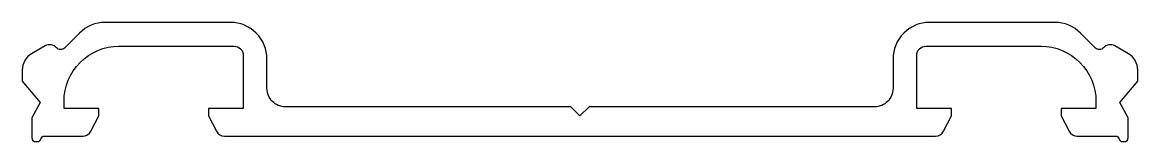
# Model space of a CAD drawing. Extents: x 573 to 634, y 468.4 to 474.9.
import ezdxf

# ---------------------------------------------------------------- set-up
doc = ezdxf.new("R2010")
doc.units = 0
doc.layers.get('0').update_dxf_attribs({"linetype": 'CONTINUOUS'})

msp = doc.modelspace()

# ---------------------------------------------------------------- linework, layer by layer
msp.add_lwpolyline([(575.301, 473.541, -0.430161), (574.866, 473.553, 0.354619), (574.243, 473.652), (573.493, 473.219, 0.267949), (572.993, 472.353), (572.993, 471.733), (573.975, 470.564), (573.517, 469.738), (573.517, 468.638, 0.414214), (573.717, 468.438), (573.817, 468.438, 0.341999), (574.011, 468.588, -0.341999), (574.205, 468.738), (576.301, 468.738, 0.280185), (576.744, 469.008), (577.175, 469.838), (577.175, 470.238), (575.275, 470.238), (575.275, 470.638, -0.414214), (578.275, 473.638), (584.575, 473.638, -0.414214), (585.075, 473.138), (585.075, 470.238), (583.175, 470.238), (583.175, 469.838), (583.605, 469.008, 0.280185), (584.049, 468.738), (622.938, 468.738, 0.280185), (623.382, 469.008), (623.812, 469.838), (623.812, 470.238), (621.912, 470.238), (621.912, 473.138, -0.414214), (622.412, 473.638), (628.712, 473.638, -0.414214), (631.712, 470.638), (631.712, 470.238), (629.812, 470.238), (629.812, 469.838), (630.242, 469.008, 0.280185), (630.686, 468.738), (632.782, 468.738, -0.341999), (632.976, 468.588, 0.341999), (633.169, 468.438), (633.269, 468.438, 0.414214), (633.469, 468.638), (633.469, 469.738), (633.012, 470.564), (633.993, 471.733), (633.993, 472.353, 0.267949), (633.493, 473.219), (632.743, 473.652, 0.354619), (632.121, 473.553, -0.430161), (631.686, 473.541), (630.874, 474.353, 0.198912), (629.46, 474.938), (622.612, 474.938, 0.414214), (620.612, 472.938), (620.612, 471.338, -0.414214), (619.612, 470.338), (603.993, 470.338), (603.493, 469.838), (602.993, 470.338), (587.375, 470.338, -0.414214), (586.375, 471.338), (586.375, 472.938, 0.414214), (584.375, 474.938), (577.527, 474.938, 0.198912), (576.113, 474.353)], format="xyb", close=True)

doc.saveas('drawing.dxf')
